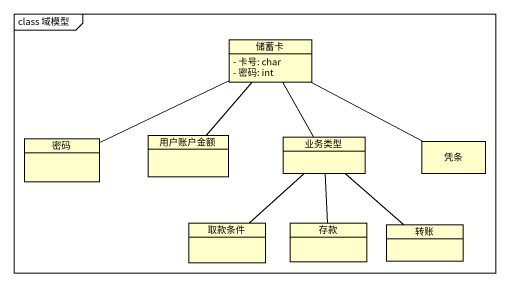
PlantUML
@startuml
mainframe class 域模型
hide circle
hide empty members
skinparam classAttributeIconSize 0
class 储蓄卡 {
  - 卡号: char
  - 密码: int
}
class 密码
class 用户账户金额
class 业务类型
class 凭条
class 取款条件
class 存款
class 转账
储蓄卡 -left- 密码
储蓄卡 -- 用户账户金额
储蓄卡 -- 业务类型
储蓄卡 -right- 凭条
业务类型 -- 取款条件
业务类型 -- 存款
业务类型 -- 转账
@enduml
